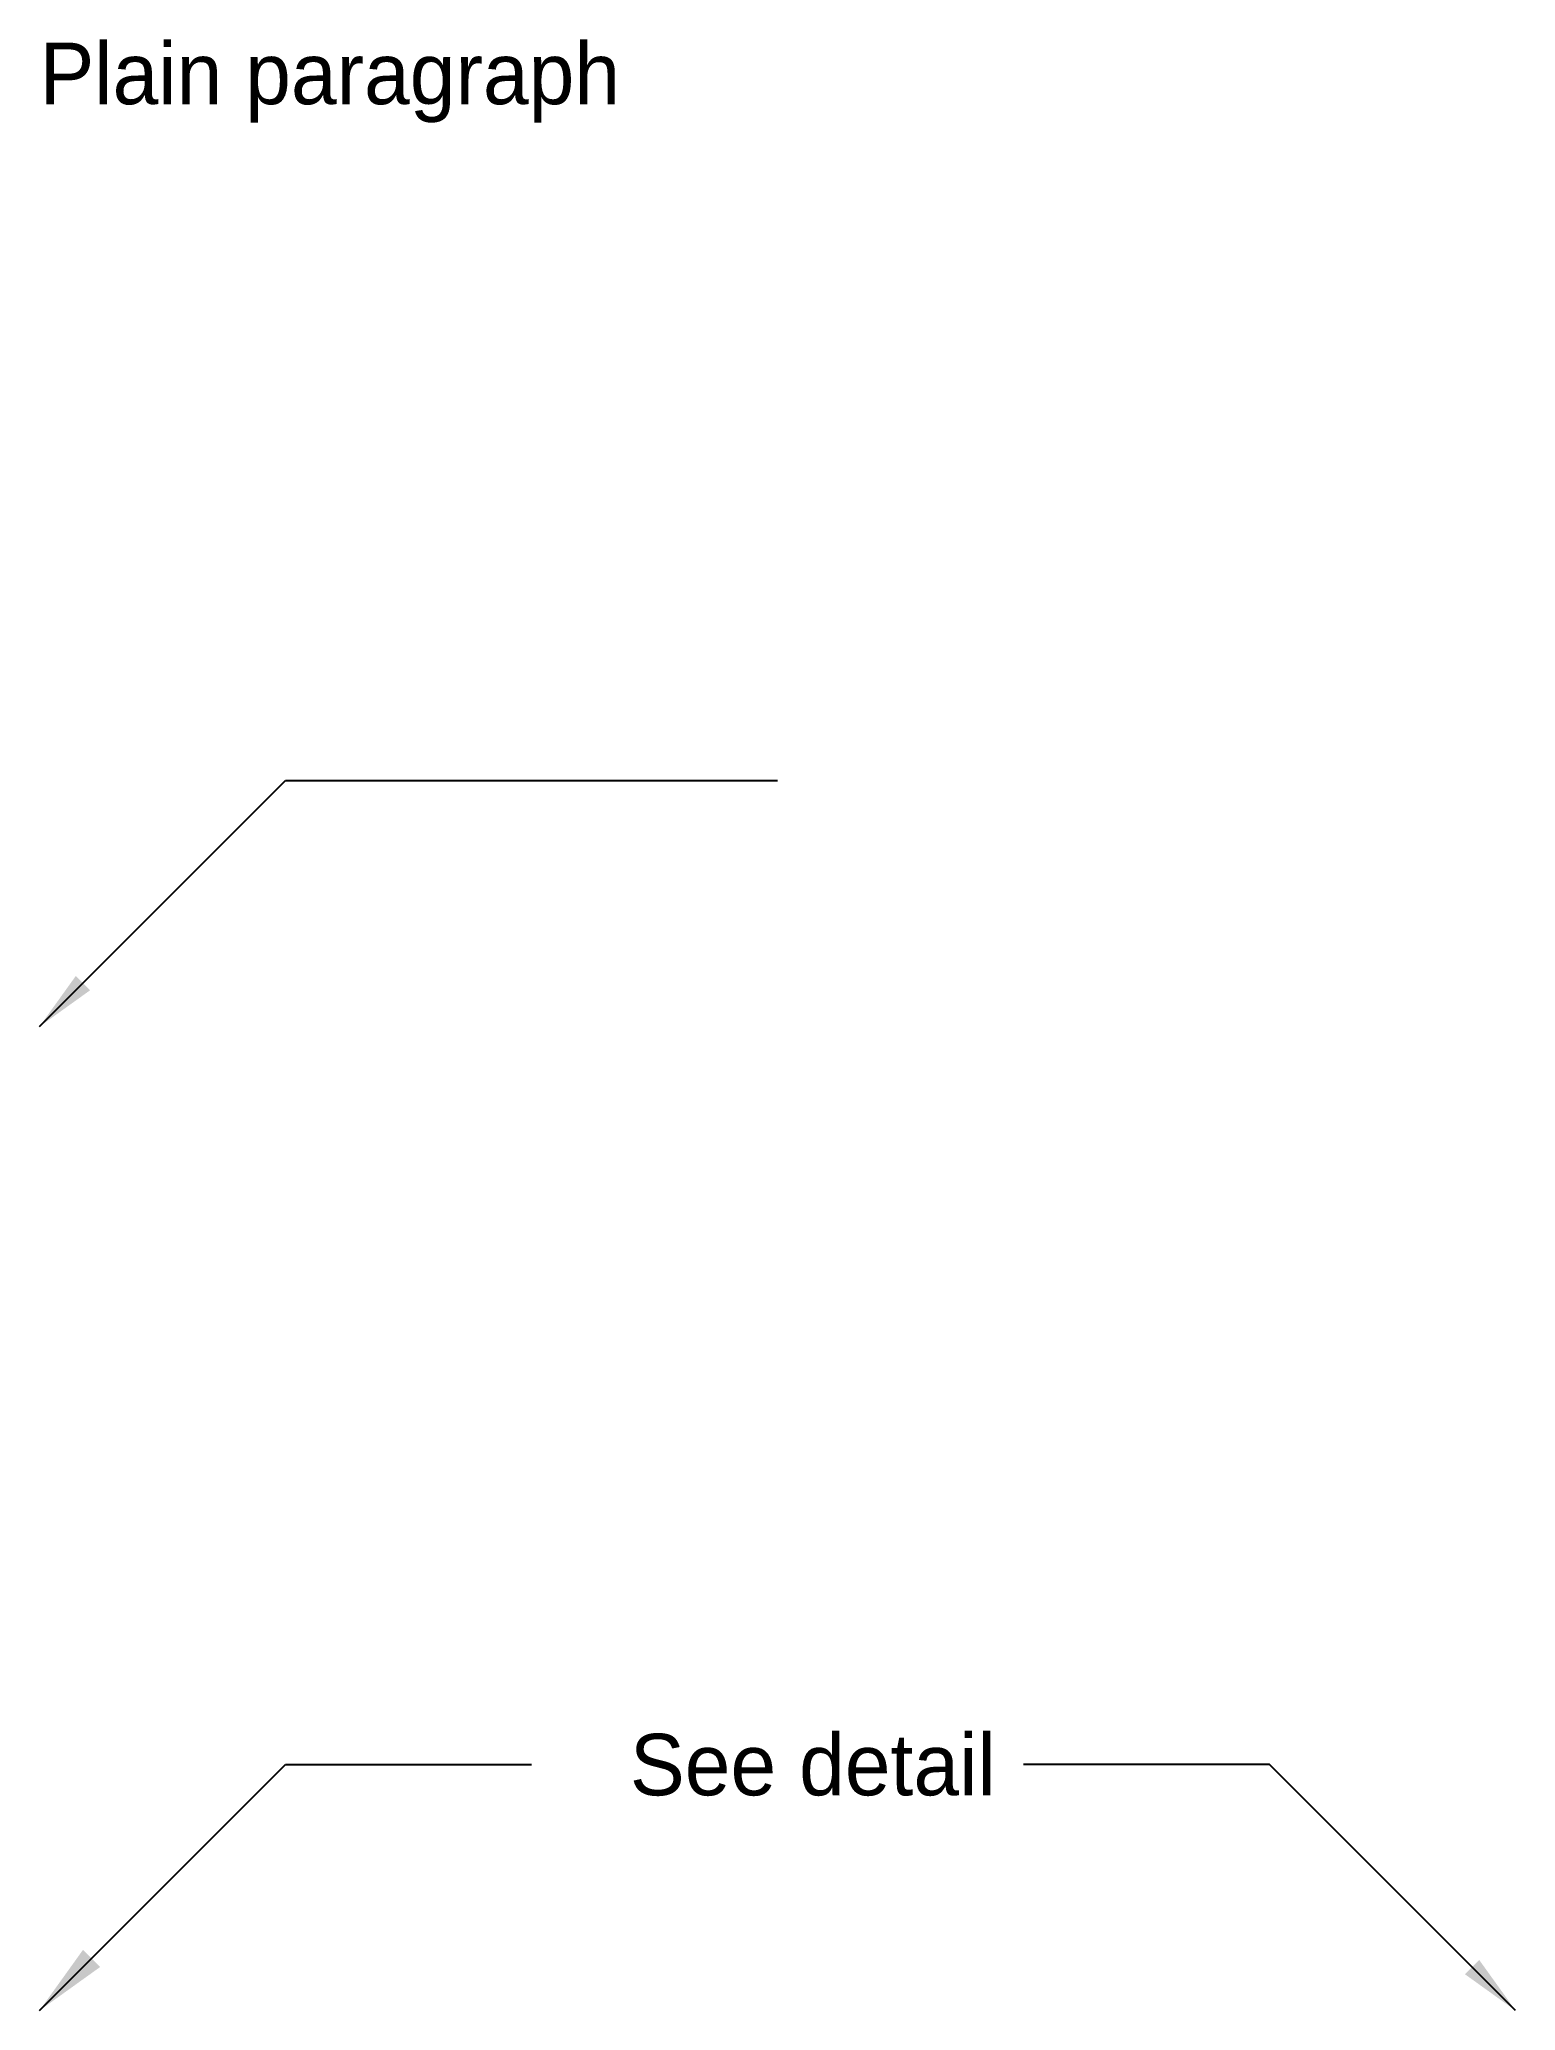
# Model space of a CAD drawing. Header units: metres. Extents: x 0 to 60, y 0 to 80.1.
import ezdxf

# ---------------------------------------------------------------- set-up
doc = ezdxf.new("R2010")
doc.units = ezdxf.units.M
doc.header["$MEASUREMENT"] = 0
doc.dimstyles.new('NOTES', dxfattribs={"dimtxt": 2.5, "dimasz": 3, "dimexe": 1.25, "dimexo": 0.625, "dimgap": 1, "dimtad": 0, "dimtih": 1, "dimtoh": 1, "dimzin": 0, "dimdsep": 46, "dimcen": 0.09, "dimadec": 0, "dimazin": 0, "dimtfac": 1, "dimtdec": 4, "dimtofl": 0, "dimtmove": 0, "dimatfit": 3, "dimfxl": 1, "dimtolj": 1, "dimtzin": 0, "dimarcsym": 0})
doc.dimstyles.get("Standard").update_dxf_attribs({"dimtxt": 2.5, "dimasz": 2.5, "dimexe": 1.25, "dimexo": 0.625, "dimtad": 0, "dimtih": 1, "dimtoh": 1, "dimzin": 0, "dimdsep": 46, "dimcen": 0.09, "dimadec": 0, "dimazin": 0, "dimtfac": 1, "dimtdec": 4, "dimtofl": 0, "dimtmove": 0, "dimatfit": 3, "dimfxl": 1, "dimtolj": 1, "dimtzin": 0, "dimarcsym": 0})

msp = doc.modelspace()

# ---------------------------------------------------------------- texts
at = {"insert": (0, 80), "char_height": 2.5, "attachment_point": 1}
msp.add_mtext('Plain paragraph', dxfattribs=at)
at = {"insert": (24, 11.25), "char_height": 2.5, "width": 18.57143, "attachment_point": 1}
msp.add_mtext('See detail', dxfattribs=at)

# ---------------------------------------------------------------- leaders
for points in [[(0, 40), (10, 50), (30, 50)], [(60, 0), (50, 10), (40, 10)]]:
    msp.add_leader(points, dimstyle='Standard')
at = {"annotation_type": 0, "has_hookline": 1, "hookline_direction": 0, "text_width": 18.571}
msp.add_leader([(0, 0), (10, 10), (20, 10)], dimstyle='NOTES', dxfattribs=at)

doc.saveas('drawing.dxf')
